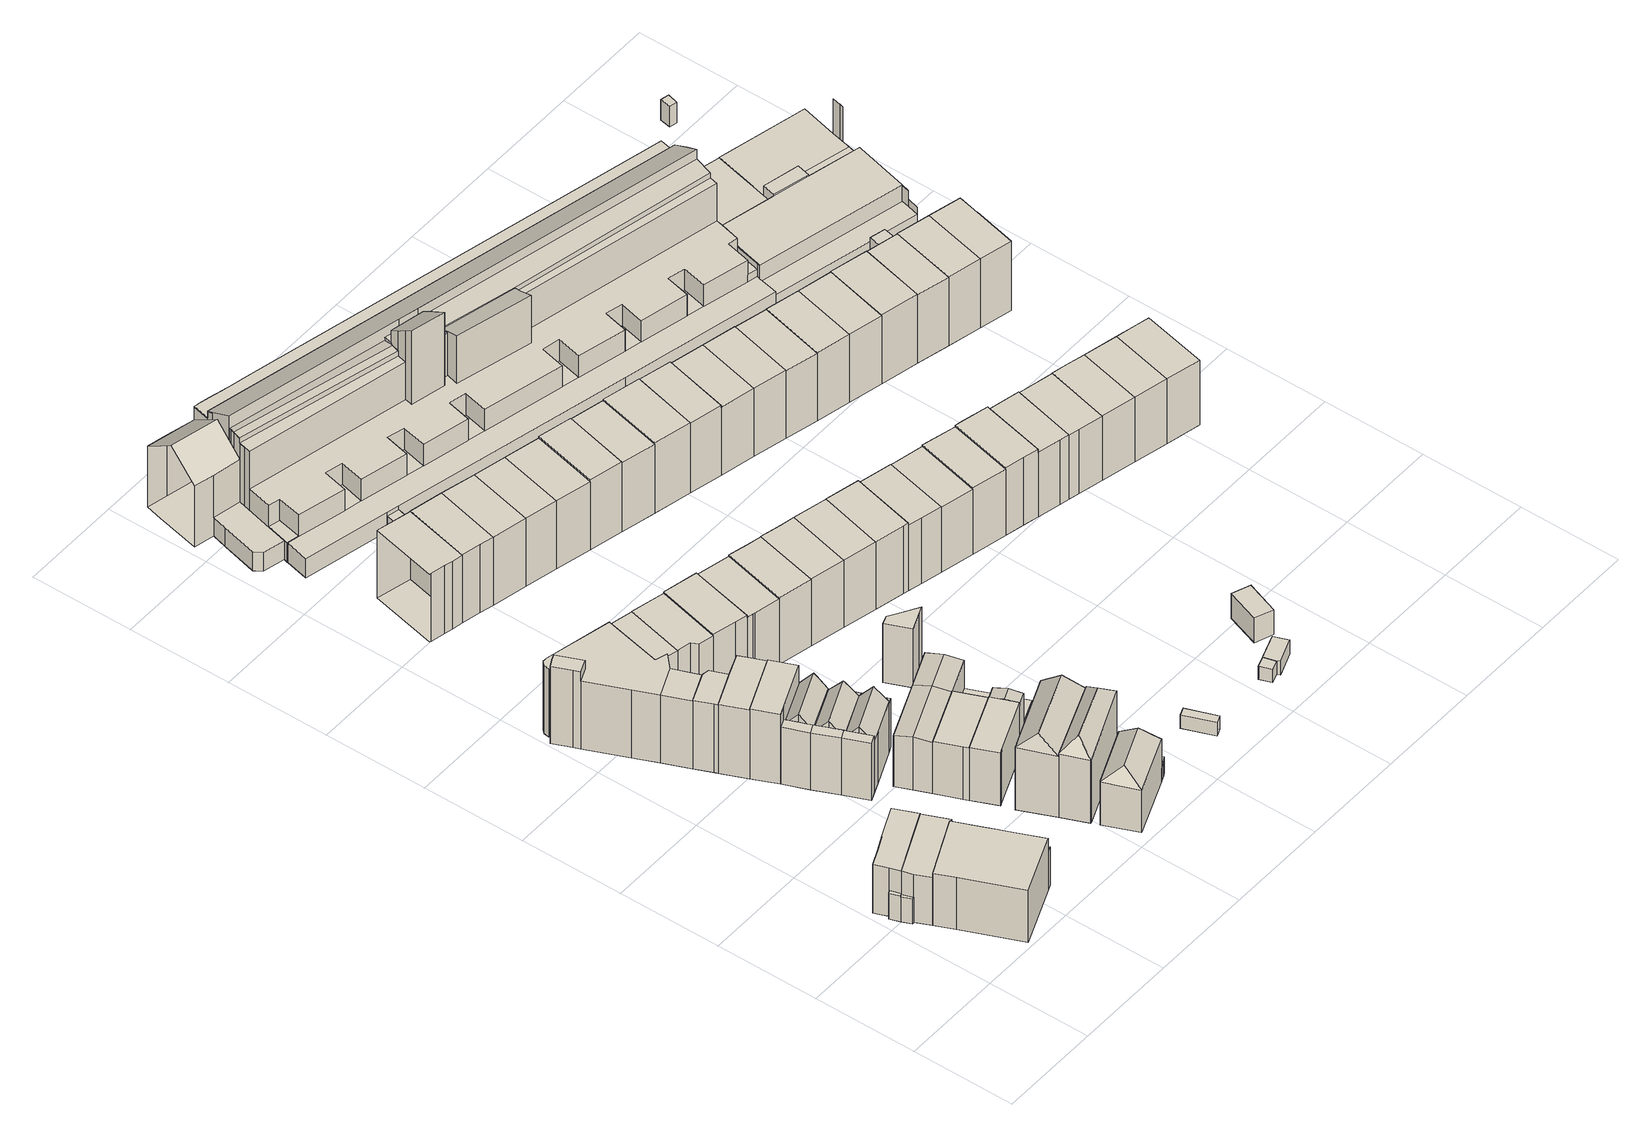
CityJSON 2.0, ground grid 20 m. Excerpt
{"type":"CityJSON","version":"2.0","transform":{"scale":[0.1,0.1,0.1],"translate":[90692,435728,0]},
"CityObjects":{
"building1":{"type":"Building","attributes":{"TerrainHeight":-1.07,"bron_tex":"UltraCAM-X 10cm juni 2008","voll_tex":"complete","bron_geo":"Lidar 15-30 punten - nov. 2008","status":"1"},"geometry":[{"type":"MultiSurface","lod":"2","boundaries":[[[0,1,2,3]],[[4,5,6,7,8,9,10,11]],[[12,13,14,15,16,17,18,19,20]],[[0,3,18,17]],[[2,1,21,22]],[[1,0,17,16]],[[4,11,20,19]],[[11,10,12,20]],[[8,7,15,14]],[[7,6,23,24]],[[6,5,3,2]],[[5,4,19,18]]]}]},
"building2":{"type":"Building","attributes":{"TerrainHeight":-0.92,"bron_tex":"UltraCAM-X 10cm juni 2008","voll_tex":"complete","bron_geo":"Lidar 15-30 punten - nov. 2008","status":"1"},"geometry":[{"type":"MultiSurface","lod":"2","boundaries":[[[22,21,25,26]],[[24,23,27,28,29]],[[16,15,30,31,32,33]],[[26,25,33,32]],[[25,21,16,33]],[[24,29,30,15]],[[29,28,31,30]],[[28,27,32,31]],[[27,23,22,26]]]}]},
"building3":{"type":"Building","attributes":{"TerrainHeight":-0.88,"bron_tex":"UltraCAM-X 10cm juni 2008","voll_tex":"complete","bron_geo":"Lidar 15-30 punten - nov. 2008","status":"1"},"geometry":[{"type":"MultiSurface","lod":"2","boundaries":[[[34,35,36,37,38]],[[39,40,41,42]],[[43,44,45,46,47,48,49,50,51]],[[31,30,52,53,54,55,56,57,58,59,60,61]],[[43,51,62,31]],[[51,50,35,34]],[[50,49,55,54]],[[49,48,56,55]],[[48,47,57,56]],[[47,46,40,39]],[[46,45,60,63]],[[45,44,61,60]],[[44,43,31,61]],[[34,38,30,62]],[[38,37,52,30]],[[37,36,53,52]],[[36,35,54,53]],[[39,42,58,57]],[[42,41,59,58]],[[41,40,63,59]]]}]},
"building4":{"type":"Building","attributes":{"TerrainHeight":0.11,"bron_tex":"UltraCAM-X 10cm juni 2008","voll_tex":"complete","bron_geo":"Lidar 15-30 punten - nov. 2008","status":"1"},"geometry":[{"type":"MultiSurface","lod":"2","boundaries":[[[64,65,66,67,68,69]],[[70,71,72,73,74,75,76,77,78,79,80,81,82,83]],[[84,85,86,87,88,89,90,91,92,93,94,95]],[[64,69,91,90]],[[69,68,80,79]],[[68,67,81,80]],[[67,66,82,81]],[[66,65,89,96]],[[65,64,90,89]],[[78,77,93,92]],[[77,76,94,93]],[[76,75,95,94]],[[75,74,84,95]],[[74,73,97,98]],[[73,72,99,97]],[[72,71,87,86]],[[70,83,100,88]],[[83,82,96,100]],[[79,78,92,91]]]}]},
"building5":{"type":"Building","attributes":{"TerrainHeight":0.07,"bron_tex":"UltraCAM-X 10cm juni 2008","voll_tex":"complete","bron_geo":"Lidar 15-30 punten - nov. 2008","status":"1"},"geometry":[{"type":"MultiSurface","lod":"2","boundaries":[[[101,71,70,102]],[[87,103,104,88]],[[71,101,103,87]],[[102,70,88,104]]]}]},
"building6":{"type":"Building","attributes":{"TerrainHeight":-0.03,"bron_tex":"UltraCAM-X 10cm juni 2008","voll_tex":"complete","bron_geo":"Lidar 15-30 punten - nov. 2008","status":"1"},"geometry":[{"type":"MultiSurface","lod":"2","boundaries":[[[105,106,107,108,109,110]],[[111,112,113,104,103]],[[110,109,101,102]],[[109,108,111,103]],[[108,107,112,111]],[[106,105,114,113]],[[105,110,104,114]]]}]},
"building7":{"type":"Building","attributes":{"TerrainHeight":-0.14,"bron_tex":"UltraCAM-X 10cm juni 2008","voll_tex":"complete","bron_geo":"Lidar 15-30 punten - nov. 2008","status":"1"},"geometry":[{"type":"MultiSurface","lod":"2","boundaries":[[[115,116,117,118,119]],[[113,112,120,121,122]],[[116,115,107,106]],[[115,119,120,112]],[[119,118,121,120]],[[117,116,113,122]]]}]},
"building8":{"type":"Building","attributes":{"TerrainHeight":-0.33,"bron_tex":"UltraCAM-X 10cm juni 2008","voll_tex":"complete","bron_geo":"Lidar 15-30 punten - nov. 2008","status":"1"},"geometry":[{"type":"MultiSurface","lod":"2","boundaries":[[[123,124,125,126,127]],[[122,121,128,129]],[[126,125,118,117]],[[125,124,128,121]],[[124,123,130,128]],[[123,127,129,130]],[[127,126,122,129]]]}]},
"building9":{"type":"Building","attributes":{"TerrainHeight":-0.52,"bron_tex":"UltraCAM-X 10cm juni 2008","voll_tex":"complete","bron_geo":"Lidar 15-30 punten - nov. 2008","status":"1"},"geometry":[{"type":"MultiSurface","lod":"2","boundaries":[[[131,132,133,134,135,136]],[[137,138,139,140,141]],[[141,142,143,137]],[[144,145,146,147]],[[129,128,148,149,150,151,152,153,154]],[[141,140,148,155]],[[140,139,132,131]],[[139,138,156,153]],[[157,137,158]],[[143,142,128,130]],[[142,141,155,128]],[[137,159,158]],[[145,144,130,129]],[[144,159,143]],[[157,147,138]],[[146,145,129,154]],[[131,136,149,148]],[[136,135,150,149]],[[135,134,151,150]],[[134,133,152,151]],[[133,132,153,152]]]}]},
"building10":{"type":"Building","attributes":{"TerrainHeight":-0.55,"bron_tex":"UltraCAM-X 10cm juni 2008","voll_tex":"complete","bron_geo":"Lidar 15-30 punten - nov. 2008","status":"1"},"geometry":[{"type":"MultiSurface","lod":"2","boundaries":[[[147,146,160,161]],[[162,163,164,165]],[[164,166,167,168,165]],[[169,170,171,172,173]],[[154,153,174,175,176,177,178,179]],[[163,162,153,156]],[[162,165,180,153]],[[164,181,182]],[[165,168,174,180]],[[168,167,170,169]],[[183,164,182]],[[147,181,163]],[[183,161,166]],[[160,146,154,179]],[[169,173,175,174]],[[173,172,176,175]],[[172,171,184,185]],[[171,170,178,177]]]}]},
"building11":{"type":"Building","attributes":{"TerrainHeight":-0.56,"bron_tex":"UltraCAM-X 10cm juni 2008","voll_tex":"complete","bron_geo":"Lidar 15-30 punten - nov. 2008","status":"1"},"geometry":[{"type":"MultiSurface","lod":"2","boundaries":[[[161,160,186,187,188]],[[167,166,189]],[[190,191,192,193,194]],[[195,196,197,198,199,200]],[[189,195,200,167]],[[179,178,201,202,203,204,205,206]],[[161,188,189,166]],[[188,207,189]],[[208,187,196]],[[187,186,206,209]],[[186,160,179,206]],[[190,194,202,201]],[[194,193,203,202]],[[193,192,204,203]],[[192,191,210,204]],[[200,199,201,211]],[[199,198,191,190]],[[198,197,205,210]],[[197,196,209,205]],[[208,195,212]],[[167,200,211,178]],[[195,207,212]]]}]},
"building12":{"type":"Building","attributes":{"TerrainHeight":0.63,"bron_tex":"UltraCAM-X 10cm juni 2008","voll_tex":"complete","bron_geo":"Lidar 15-30 punten - nov. 2008","status":"1"},"geometry":[{"type":"MultiSurface","lod":"2","boundaries":[[[213,98,97,99,214,215]],[[216,217,86,85,84]],[[98,213,218,84]],[[213,215,216,218]],[[214,99,86,217]]]}]},
"building13":{"type":"Building","attributes":{"TerrainHeight":0.55,"bron_tex":"UltraCAM-X 10cm juni 2008","voll_tex":"complete","bron_geo":"Lidar 15-30 punten - nov. 2008","status":"1"},"geometry":[{"type":"MultiSurface","lod":"2","boundaries":[[[219,220,221,222,223,224]],[[216,225,226,227,228,217]],[[219,224,215,214]],[[224,223,225,216]],[[222,221,227,226]],[[221,220,228,227]],[[220,219,217,228]]]}]},
"building14":{"type":"Building","attributes":{"TerrainHeight":-0.41,"bron_tex":"UltraCAM-X 10cm juni 2008","voll_tex":"complete","bron_geo":"Lidar 15-30 punten - nov. 2008","status":"1"},"geometry":[{"type":"MultiSurface","lod":"2","boundaries":[[[185,184,229,230]],[[176,231,232,177]],[[185,230,231,176]],[[230,229,232,231]],[[229,184,177,232]]]}]},
"building15":{"type":"Building","attributes":{"TerrainHeight":1.04,"bron_tex":"UltraCAM-X 10cm juni 2008","voll_tex":"complete","bron_geo":"Lidar 15-30 punten - nov. 2008","status":"1"},"geometry":[{"type":"MultiSurface","lod":"2","boundaries":[[[233,234,235,236,237,238,239]],[[240,241,242,243,244,245,246]],[[233,239,241,240]],[[238,237,243,242]],[[237,236,244,243]],[[236,235,245,244]]]}]},
"building16":{"type":"Building","attributes":{"TerrainHeight":-0.75,"bron_tex":"UltraCAM-X 10cm juni 2008","voll_tex":"complete","bron_geo":"Lidar 15-30 punten - nov. 2008","status":"1"},"geometry":[{"type":"MultiSurface","lod":"2","boundaries":[[[247,248,249,250,251,252]],[[248,253,254,249]],[[250,249,254]],[[247,253,248]],[[255,256,257,258,259,260]],[[247,252,258,257]],[[252,251,259,258]],[[251,250,260,259]],[[250,254,255,260]],[[253,247,257,256]]]}]},
"building17":{"type":"Building","attributes":{"TerrainHeight":-0.73,"bron_tex":"UltraCAM-X 10cm juni 2008","voll_tex":"complete","bron_geo":"Lidar 15-30 punten - nov. 2008","status":"1"},"geometry":[{"type":"MultiSurface","lod":"2","boundaries":[[[261,262,263,264,265]],[[266,267,268,269]],[[270,266,269,271,272]],[[269,268,273,274]],[[275,271,269,274]],[[276,277,278,279]],[[277,280,281,278]],[[282,283,284,285,286]],[[287,288,289,290]],[[291,292,287,290,293]],[[294,295,296,297,298,299]],[[261,265,268,267]],[[265,264,292,291]],[[263,262,300,301]],[[262,261,302,300]],[[267,266,303,302]],[[270,272,294,299]],[[272,271,304,294]],[[266,270,299,303]],[[274,273,305,306]],[[273,268,291,293]],[[271,275,295,304]],[[275,274,306,295]],[[276,279,287,292]],[[279,278,307,287]],[[277,308,309]],[[278,281,288,307]],[[281,280,310,311]],[[312,277,309]],[[282,286,264,263]],[[286,308,276]],[[312,285,280]],[[285,284,297,310]],[[284,283,298,297]],[[283,282,301,298]],[[290,289,296,313]],[[289,288,311,296]],[[293,290,313,305]]]}]},
"building18":{"type":"Building","attributes":{"TerrainHeight":-0.93,"bron_tex":"UltraCAM-X 10cm juni 2008","voll_tex":"complete","bron_geo":"Lidar 15-30 punten - nov. 2008","status":"1"},"geometry":[{"type":"MultiSurface","lod":"2","boundaries":[[[314,315,316,317,318,319]],[[320,321,322]],[[323,324,325]],[[321,325,324,322]],[[320,322,324,323,326,327]],[[328,329,330,331,332,333]],[[321,320,332,331]],[[323,325,316,315]],[[325,321,331,334]],[[320,327,333,332]],[[327,326,333]],[[326,323,335,333]],[[315,314,328,335]],[[314,319,329,328]],[[319,318,330,329]],[[318,317,336,330]],[[317,316,334,336]]]}]},
"building19":{"type":"Building","attributes":{"TerrainHeight":-0.86,"bron_tex":"UltraCAM-X 10cm juni 2008","voll_tex":"complete","bron_geo":"Lidar 15-30 punten - nov. 2008","status":"1"},"geometry":[{"type":"MultiSurface","lod":"2","boundaries":[[[337,338,339,340]],[[337,341,338]],[[341,342,343,339,338]],[[339,343,340]],[[255,344,345,346,256]],[[337,340,254,253]],[[341,337,256,346]],[[343,342,345,344]],[[342,341,346,345]],[[340,343,344,255]]]}]},
"building20":{"type":"Building","attributes":{"TerrainHeight":0.31,"bron_tex":"UltraCAM-X 10cm juni 2008","voll_tex":"complete","bron_geo":"Lidar 15-30 punten - nov. 2008","status":"1"},"geometry":[{"type":"MultiSurface","lod":"2","boundaries":[[[347,348,349,350,351]],[[225,352,353,354,226]],[[348,347,223,222]],[[347,351,352,225]],[[351,350,355,356]],[[350,349,354,353]],[[349,348,226,354]]]}]},
"building21":{"type":"Building","attributes":{"TerrainHeight":0.99,"bron_tex":"UltraCAM-X 10cm juni 2008","voll_tex":"complete","bron_geo":"Lidar 15-30 punten - nov. 2008","status":"1"},"geometry":[{"type":"MultiSurface","lod":"2","boundaries":[[[357,358,359,360,361]],[[241,362,363,364,242]],[[357,361,241,242]],[[361,360,362,241]],[[359,358,364,363]],[[358,357,242,364]]]}]},
"building22":{"type":"Building","attributes":{"TerrainHeight":0.53,"bron_tex":"UltraCAM-X 10cm juni 2008","voll_tex":"complete","bron_geo":"Lidar 15-30 punten - nov. 2008","status":"1"},"geometry":[{"type":"MultiSurface","lod":"2","boundaries":[[[365,366,367,368,369,370]],[[371,372,373,374,375,376]],[[373,377,378,379,374]],[[380,381,382,383,384,385,386,387,388,389]],[[390,391,392,393]],[[394,395,381,392]],[[396,397,398,399]],[[400,396,399,401]],[[402,403,401,404]],[[365,370,385,384]],[[370,369,386,385]],[[368,367,382,401]],[[367,366,383,382]],[[366,365,384,383]],[[371,376,380,389]],[[376,375,381,380]],[[375,374,405,381]],[[374,379,401,405]],[[379,378,369,368]],[[378,377,387,386]]]}]},
"building23":{"type":"Building","attributes":{"TerrainHeight":0.68,"bron_tex":"UltraCAM-X 10cm juni 2008","voll_tex":"complete","bron_geo":"Lidar 15-30 punten - nov. 2008","status":"1"},"geometry":[{"type":"MultiSurface","lod":"2","boundaries":[[[355,406,407,408,409,356]],[[352,410,411,412,353]],[[356,409,410,352]],[[408,407,412,411]],[[407,406,413,412]],[[406,355,353,413]]]}]},
"building24":{"type":"Building","attributes":{"TerrainHeight":1.01,"bron_tex":"UltraCAM-X 10cm juni 2008","voll_tex":"complete","bron_geo":"Lidar 15-30 punten - nov. 2008","status":"1"},"geometry":[{"type":"MultiSurface","lod":"2","boundaries":[[[360,359,414,415]],[[362,416,417,363]],[[360,415,416,362]],[[414,359,363,417]]]}]},
"building25":{"type":"Building","attributes":{"TerrainHeight":-0.66,"bron_tex":"UltraCAM-X 10cm juni 2008","voll_tex":"complete","bron_geo":"Lidar 15-30 punten - nov. 2008","status":"1"},"geometry":[{"type":"MultiSurface","lod":"2","boundaries":[[[418,419,420,421,422,423,424]],[[425,426,427,428,429,430,431]],[[418,424,425,431]],[[424,423,426,425]],[[423,422,427,426]],[[422,421,428,427]],[[421,420,429,428]],[[420,419,430,429]],[[419,418,431,430]]]}]},
"building26":{"type":"Building","attributes":{"TerrainHeight":0.39,"bron_tex":"UltraCAM-X 10cm juni 2008","voll_tex":"complete","bron_geo":"Lidar 15-30 punten - nov. 2008","status":"1"},"geometry":[{"type":"MultiSurface","lod":"2","boundaries":[[[432,433,434,435,436]],[[410,437,438,411]],[[433,432,409,408]],[[432,436,439,410]],[[436,435,437,439]],[[434,433,411,438]]]}]},
"building27":{"type":"Building","attributes":{"TerrainHeight":0.48,"bron_tex":"UltraCAM-X 10cm juni 2008","voll_tex":"complete","bron_geo":"Lidar 15-30 punten - nov. 2008","status":"1"},"geometry":[{"type":"MultiSurface","lod":"2","boundaries":[[[440,441,442,443]],[[444,445,446,447]],[[440,443,444,447]],[[442,441,446,445]],[[441,440,447,446]]]}]},
"building28":{"type":"Building","attributes":{"TerrainHeight":0.97,"bron_tex":"UltraCAM-X 10cm juni 2008","voll_tex":"complete","bron_geo":"Lidar 15-30 punten - nov. 2008","status":"1"},"geometry":[{"type":"MultiSurface","lod":"2","boundaries":[[[415,414,448,449]],[[416,450,451,417]],[[415,449,450,416]],[[448,414,417,451]]]}]},
"building29":{"type":"Building","attributes":{"TerrainHeight":-1.07,"bron_tex":"UltraCAM-X 10cm juni 2008","voll_tex":"complete","bron_geo":"Lidar 15-30 punten - nov. 2008","status":"1"},"geometry":[{"type":"MultiSurface","lod":"2","boundaries":[[[452,453,454,455]],[[456,457,458,459]],[[452,455,458,457]],[[455,454,459,458]],[[453,452,457,456]]]}]},
"building30":{"type":"Building","attributes":{"TerrainHeight":0.31,"bron_tex":"UltraCAM-X 10cm juni 2008","voll_tex":"complete","bron_geo":"Lidar 15-30 punten - nov. 2008","status":"1"},"geometry":[{"type":"MultiSurface","lod":"2","boundaries":[[[460,461,462,463,464]],[[437,465,466,438]],[[462,461,435,434]],[[461,460,467,437]],[[460,464,465,467]],[[463,462,438,466]]]}]},
"building31":{"type":"Building","attributes":{"TerrainHeight":0.96,"bron_tex":"UltraCAM-X 10cm juni 2008","voll_tex":"complete","bron_geo":"Lidar 15-30 punten - nov. 2008","status":"1"},"geometry":[{"type":"MultiSurface","lod":"2","boundaries":[[[449,448,468,469]],[[450,470,471,451]],[[449,469,470,450]],[[468,448,451,471]]]}]},
"building32":{"type":"Building","attributes":{"TerrainHeight":0.24,"bron_tex":"UltraCAM-X 10cm juni 2008","voll_tex":"complete","bron_geo":"Lidar 15-30 punten - nov. 2008","status":"1"},"geometry":[{"type":"MultiSurface","lod":"2","boundaries":[[[463,472,473,474,464]],[[465,475,476,466]],[[464,474,477,465]],[[474,473,475,477]],[[472,463,466,476]]]}]},
"building33":{"type":"Building","attributes":{"TerrainHeight":0.56,"bron_tex":"UltraCAM-X 10cm juni 2008","voll_tex":"complete","bron_geo":"Lidar 15-30 punten - nov. 2008","status":"1"},"geometry":[{"type":"MultiSurface","lod":"2","boundaries":[[[478,479,480,481]],[[470,482,483,471]],[[479,478,469,468]],[[478,481,482,470]],[[481,480,484,485]],[[480,479,471,483]]]}]},
"building34":{"type":"Building","attributes":{"TerrainHeight":0.17,"bron_tex":"UltraCAM-X 10cm juni 2008","voll_tex":"complete","bron_geo":"Lidar 15-30 punten - nov. 2008","status":"1"},"geometry":[{"type":"MultiSurface","lod":"2","boundaries":[[[486,487,488,489,490,491]],[[475,492,493,476]],[[488,487,473,472]],[[487,486,494,475]],[[486,491,492,494]],[[491,490,495,496]],[[490,489,497,493]],[[489,488,476,497]]]}]},
"building35":{"type":"Building","attributes":{"TerrainHeight":-0.87,"bron_tex":"UltraCAM-X 10cm juni 2008","voll_tex":"complete","bron_geo":"Lidar 15-30 punten - nov. 2008","status":"1"},"geometry":[{"type":"MultiSurface","lod":"2","boundaries":[[[498,499,500,501]],[[502,503,504,505]],[[498,501,505,504]],[[500,499,503,502]],[[499,498,504,503]]]}]},
"building36":{"type":"Building","attributes":{"TerrainHeight":0.77,"bron_tex":"UltraCAM-X 10cm juni 2008","voll_tex":"complete","bron_geo":"Lidar 15-30 punten - nov. 2008","status":"1"},"geometry":[{"type":"MultiSurface","lod":"2","boundaries":[[[485,484,506,507]],[[482,508,509,483]],[[485,507,508,482]],[[506,484,483,509]]]}]},
"building37":{"type":"Building","attributes":{"TerrainHeight":-0.94,"bron_tex":"UltraCAM-X 10cm juni 2008","voll_tex":"complete","bron_geo":"Lidar 15-30 punten - nov. 2008","status":"1"},"geometry":[{"type":"MultiSurface","lod":"2","boundaries":[[[510,511,512,513,514]],[[505,515,516,517,502]],[[510,514,515,505]],[[514,513,516,515]],[[513,512,517,516]],[[512,511,502,517]],[[511,510,501,500]]]}]},
"building38":{"type":"Building","attributes":{"TerrainHeight":0.64,"bron_tex":"UltraCAM-X 10cm juni 2008","voll_tex":"complete","bron_geo":"Lidar 15-30 punten - nov. 2008","status":"1"},"geometry":[{"type":"MultiSurface","lod":"2","boundaries":[[[495,518,519,520,496]],[[492,521,522,493]],[[496,520,521,492]],[[520,519,523,524]],[[519,518,525,522]],[[518,495,493,525]]]}]},
"building39":{"type":"Building","attributes":{"TerrainHeight":0.45,"bron_tex":"UltraCAM-X 10cm juni 2008","voll_tex":"complete","bron_geo":"Lidar 15-30 punten - nov. 2008","status":"1"},"geometry":[{"type":"MultiSurface","lod":"2","boundaries":[[[526,527,528,529]],[[508,530,531,509]],[[527,526,507,506]],[[526,529,530,508]],[[529,528,532,533]],[[528,527,509,531]]]}]},
"building40":{"type":"Building","attributes":{"TerrainHeight":0.74,"bron_tex":"UltraCAM-X 10cm juni 2008","voll_tex":"complete","bron_geo":"Lidar 15-30 punten - nov. 2008","status":"1"},"geometry":[{"type":"MultiSurface","lod":"2","boundaries":[[[523,534,535,524]],[[521,536,537,522]],[[524,535,536,521]],[[534,523,522,537]]]}]},
"building41":{"type":"Building","attributes":{"TerrainHeight":-0.26,"bron_tex":"UltraCAM-X 10cm juni 2008","voll_tex":"complete","bron_geo":"Lidar 15-30 punten - nov. 2008","status":"1"},"geometry":[{"type":"MultiSurface","lod":"2","boundaries":[[[538,539,540,541,542]],[[543,544,545,546,547]],[[538,542,547,546]],[[542,541,543,547]],[[541,540,544,543]],[[540,539,545,544]],[[539,538,546,545]]]}]},
"building42":{"type":"Building","attributes":{"TerrainHeight":0.56,"bron_tex":"UltraCAM-X 10cm juni 2008","voll_tex":"complete","bron_geo":"Lidar 15-30 punten - nov. 2008","status":"1"},"geometry":[{"type":"MultiSurface","lod":"2","boundaries":[[[533,532,548,549]],[[530,550,551,531]],[[533,549,550,530]],[[549,548,552,553]],[[548,532,531,551]]]}]},
"building43":{"type":"Building","attributes":{"TerrainHeight":0.36,"bron_tex":"UltraCAM-X 10cm juni 2008","voll_tex":"complete","bron_geo":"Lidar 15-30 punten - nov. 2008","status":"1"},"geometry":[{"type":"MultiSurface","lod":"2","boundaries":[[[554,555,556,557,558]],[[559,560,561,562]],[[563,564,565,566,567,568,569,570]],[[571,572,573]],[[574,575,576,577,578,579]],[[580,581,582,583,584,585]],[[586,587,588,589,590,591,592,593,594,595,596,597,598,599,600,601,602,603,604,605,606,607,608,609]],[[599,598,610,611]],[[601,600,612,613]],[[603,602,614,615]],[[605,604,616,617]],[[607,606,618,619]],[[620,621,622,623,624]],[[597,596,625,626]],[[627,628,629,630,631,632]],[[633,634,635,636]],[[637,638,639,640,641,642,643]],[[644,645,642,646]],[[647,648,649,650,651,652]],[[648,653,654,649]],[[655,656,657]],[[658,659,660,661,662,663,664,665,666,667,668,669,670,671,672,673,674,675,676,677,678,679,680,681,682,683,684,685,686,687,688,689,690,691,692,693,694,695,696,697,698]],[[699,700,701,702,703,704,705,706,707,708,709,710]],[[381,711,712,713,714,715,716,717,445,444,718,719,720,382]],[[574,579,686,685]],[[579,721,634]],[[577,576,559,562]],[[576,575,684,683]],[[575,574,685,684]],[[580,585,382,720]],[[585,584,722,382]],[[582,581,609,608]],[[581,580,720,719]],[[586,609,719,718]],[[592,591,723,724]],[[590,589,717,716]],[[589,588,445,717]],[[588,587,444,445]],[[587,586,718,444]],[[621,620,595,594]],[[627,632,393,725]],[[632,631,391,390]],[[631,630,701,700]],[[630,629,571,573]],[[726,627,725,727]],[[728,726,729,642]],[[628,728,642,641]],[[636,635,638,637]],[[635,721,578]],[[634,633,687,686]],[[692,691,730,722]],[[681,680,657,656]],[[680,679,624,623]],[[679,678,620,624]],[[678,677,596,595]],[[677,676,625,596]],[[676,675,626,625]],[[675,674,597,626]],[[674,673,598,597]],[[673,672,610,598]],[[672,671,611,610]],[[671,670,599,611]],[[670,669,600,599]],[[669,668,612,600]],[[668,667,613,612]],[[667,666,601,613]],[[666,665,602,601]],[[665,664,614,602]],[[664,663,615,614]],[[663,662,603,615]],[[662,661,604,603]],[[661,660,616,604]],[[660,659,617,616]],[[659,658,605,617]],[[658,698,606,605]],[[698,697,618,606]],[[697,696,619,618]],[[696,695,607,619]],[[695,694,608,607]],[[694,693,583,582]],[[693,692,584,583]],[[700,699,395,394]],[[699,710,731,381]],[[710,709,711,731]],[[709,708,732,711]],[[708,707,712,732]],[[707,706,733,712]],[[706,705,713,733]],[[705,704,734,713]],[[704,703,714,734]],[[703,702,715,714]],[[702,701,573,572]],[[560,559,683,682]],[[640,639,562,561]],[[639,638,578,577]],[[644,646,651,650]],[[646,729,727,735]],[[736,645,643]],[[648,647,397,396]],[[647,652,725,398]],[[652,651,735,725]],[[650,649,737,738]],[[653,648,396,400]],[[649,654,739,737]],[[654,653,557,556]],[[563,570,690,689]],[[570,569,556,555]],[[569,568,738,739]],[[568,567,645,644]],[[567,566,637,643]],[[566,565,633,636]],[[565,564,688,687]],[[564,563,689,688]],[[740,657,623,621]],[[655,740,594,592]],[[554,558,404,730]],[[558,557,403,402]],[[555,554,691,690]]]}]},
"building44":{"type":"Building","attributes":{"TerrainHeight":0.47,"bron_tex":"UltraCAM-X 10cm juni 2008","voll_tex":"complete","bron_geo":"Lidar 15-30 punten - nov. 2008","status":"1"},"geometry":[{"type":"MultiSurface","lod":"2","boundaries":[[[741,742,743,744]],[[536,745,746,537]],[[742,741,535,534]],[[741,744,745,536]],[[743,742,537,746]]]}]},
"building45":{"type":"Building","attributes":{"TerrainHeight":0.99,"bron_tex":"UltraCAM-X 10cm juni 2008","voll_tex":"complete","bron_geo":"Lidar 15-30 punten - nov. 2008","status":"1"},"geometry":[{"type":"MultiSurface","lod":"2","boundaries":[[[553,552,747,748]],[[550,749,750,551]],[[553,748,749,550]],[[747,552,551,750]]]}]},
"building46":{"type":"Building","attributes":{"TerrainHeight":0.21,"bron_tex":"UltraCAM-X 10cm juni 2008","voll_tex":"complete","bron_geo":"Lidar 15-30 punten - nov. 2008","status":"1"},"geometry":[{"type":"MultiSurface","lod":"2","boundaries":[[[751,752,753,754,755,756]],[[745,757,758,746]],[[753,752,744,743]],[[752,751,759,745]],[[751,756,757,759]],[[756,755,760,761]],[[755,754,762,758]],[[754,753,746,762]]]}]},
"building47":{"type":"Building","attributes":{"TerrainHeight":1,"bron_tex":"UltraCAM-X 10cm juni 2008","voll_tex":"complete","bron_geo":"Lidar 15-30 punten - nov. 2008","status":"1"},"geometry":[{"type":"MultiSurface","lod":"2","boundaries":[[[748,747,763,764]],[[749,765,766,750]],[[748,764,765,749]],[[764,763,767,768]],[[763,747,750,766]]]}]},
"building48":{"type":"Building","attributes":{"TerrainHeight":0.87,"bron_tex":"UltraCAM-X 10cm juni 2008","voll_tex":"complete","bron_geo":"Lidar 15-30 punten - nov. 2008","status":"1"},"geometry":[{"type":"MultiSurface","lod":"2","boundaries":[[[760,769,770,771,761]],[[757,772,773,758]],[[761,771,772,757]],[[771,770,774,775]],[[770,769,776,773]],[[769,760,758,776]]]}]},
"building49":{"type":"Building","attributes":{"TerrainHeight":1.09,"bron_tex":"UltraCAM-X 10cm juni 2008","voll_tex":"complete","bron_geo":"Lidar 15-30 punten - nov. 2008","status":"1"},"geometry":[{"type":"MultiSurface","lod":"2","boundaries":[[[768,767,777,778]],[[765,779,780,766]],[[768,778,779,765]],[[777,767,766,780]]]}]},
"building50":{"type":"Building","attributes":{"TerrainHeight":1,"bron_tex":"UltraCAM-X 10cm juni 2008","voll_tex":"complete","bron_geo":"Lidar 15-30 punten - nov. 2008","status":"1"},"geometry":[{"type":"MultiSurface","lod":"2","boundaries":[[[781,775,774,782,783,784]],[[772,785,786,773]],[[775,781,787,772]],[[781,784,785,787]],[[783,782,788,786]],[[782,774,773,788]]]}]},
"building51":{"type":"Building","attributes":{"TerrainHeight":1.01,"bron_tex":"UltraCAM-X 10cm juni 2008","voll_tex":"complete","bron_geo":"Lidar 15-30 punten - nov. 2008","status":"1"},"geometry":[{"type":"MultiSurface","lod":"2","boundaries":[[[789,790,791,792]],[[779,793,794,780]],[[790,789,778,777]],[[789,792,793,779]],[[791,790,780,794]]]}]},
"building52":{"type":"Building","attributes":{"TerrainHeight":0.82,"bron_tex":"UltraCAM-X 10cm juni 2008","voll_tex":"complete","bron_geo":"Lidar 15-30 punten - nov. 2008","status":"1"},"geometry":[{"type":"MultiSurface","lod":"2","boundaries":[[[795,796,797,798,799]],[[785,800,801,786]],[[795,799,784,783]],[[799,798,802,785]],[[798,797,800,802]],[[796,795,786,801]]]}]},
"building53":{"type":"Building","attributes":{"TerrainHeight":1,"bron_tex":"UltraCAM-X 10cm juni 2008","voll_tex":"complete","bron_geo":"Lidar 15-30 punten - nov. 2008","status":"1"},"geometry":[{"type":"MultiSurface","lod":"2","boundaries":[[[792,791,803,804]],[[793,805,806,794]],[[792,804,805,793]],[[803,791,794,806]]]}]},
"building54":{"type":"Building","attributes":{"TerrainHeight":0.89,"bron_tex":"UltraCAM-X 10cm juni 2008","voll_tex":"complete","bron_geo":"Lidar 15-30 punten - nov. 2008","status":"1"},"geometry":[{"type":"MultiSurface","lod":"2","boundaries":[[[807,808,797,796]],[[800,809,810,801]],[[797,808,809,800]],[[807,796,801,810]]]}]},
"building55":{"type":"Building","attributes":{"TerrainHeight":0.78,"bron_tex":"UltraCAM-X 10cm juni 2008","voll_tex":"complete","bron_geo":"Lidar 15-30 punten - nov. 2008","status":"1"},"geometry":[{"type":"MultiSurface","lod":"2","boundaries":[[[811,812,813,814]],[[805,815,816,806]],[[812,811,804,803]],[[811,814,815,805]],[[814,813,817,818]],[[813,812,806,816]]]}]},
"building56":{"type":"Building","attributes":{"TerrainHeight":0.83,"bron_tex":"UltraCAM-X 10cm juni 2008","voll_tex":"complete","bron_geo":"Lidar 15-30 punten - nov. 2008","status":"1"},"geometry":[{"type":"MultiSurface","lod":"2","boundaries":[[[819,808,807,820,821]],[[809,822,823,810]],[[808,819,824,809]],[[819,821,822,824]],[[820,807,810,823]]]}]},
"building57":{"type":"Building","attributes":{"TerrainHeight":0.92,"bron_tex":"UltraCAM-X 10cm juni 2008","voll_tex":"complete","bron_geo":"Lidar 15-30 punten - nov. 2008","status":"1"},"geometry":[{"type":"MultiSurface","lod":"2","boundaries":[[[818,817,825,826]],[[815,827,828,816]],[[818,826,827,815]],[[825,817,816,828]]]}]},
"building58":{"type":"Building","attributes":{"TerrainHeight":0.78,"bron_tex":"UltraCAM-X 10cm juni 2008","voll_tex":"complete","bron_geo":"Lidar 15-30 punten - nov. 2008","status":"1"},"geometry":[{"type":"MultiSurface","lod":"2","boundaries":[[[829,830,831,832]],[[827,833,834,828]],[[830,829,826,825]],[[829,832,833,827]],[[831,830,828,834]]]}]},
"building59":{"type":"Building","attributes":{"TerrainHeight":0.78,"bron_tex":"UltraCAM-X 10cm juni 2008","voll_tex":"complete","bron_geo":"Lidar 15-30 punten - nov. 2008","status":"1"},"geometry":[{"type":"MultiSurface","lod":"2","boundaries":[[[831,835,836,837,832]],[[833,838,839,834]],[[840,841,842,843]],[[832,837,838,833]],[[837,836,841,840]],[[835,831,834,839]],[[844,845,836,835]],[[845,844,846,847]]]}]},
"building60":{"type":"Building","attributes":{"TerrainHeight":0.63,"bron_tex":"UltraCAM-X 10cm juni 2008","voll_tex":"complete","bron_geo":"Lidar 15-30 punten - nov. 2008","status":"1"},"geometry":[{"type":"MultiSurface","lod":"2","boundaries":[[[848,849,850,851]],[[852,853,854,855]],[[849,848,852,855]],[[848,851,856,857]],[[851,850,854,853]],[[850,849,855,854]]]}]},
"building61":{"type":"Building","attributes":{"TerrainHeight":0.36,"bron_tex":"UltraCAM-X 10cm juni 2008","voll_tex":"complete","bron_geo":"Lidar 15-30 punten - nov. 2008","status":"1"},"geometry":[{"type":"MultiSurface","lod":"2","boundaries":[[[858,859,860]],[[861,862,863,864,865]],[[866,865,864,867,868,869]],[[870,871,866,872,873,572,571,874,875]],[[876,857,856,877,878,879,880,724,723]],[[656,655,881,882,883,884,885,886,887]],[[888,889,890,891]],[[892,893,894,895,896,853,852,716,715]],[[591,590,876,723]],[[629,628,874,571]],[[682,681,656,887]],[[878,877,896,895]],[[877,856,853,896]],[[857,876,716,852]],[[561,560,870,875]],[[641,640,875,874]],[[858,860,880,879]],[[897,898,899,900]],[[901,902,900,903]],[[864,863,904,905]],[[906,869,872]],[[869,868,892,907]],[[867,864,905,908]],[[572,873,909,715]],[[873,872,907,909]],[[887,886,871,870]],[[885,884,862,861]],[[883,882,859,910]],[[882,881,860,859]],[[881,655,724,880]],[[888,891,866,871]],[[891,890,865,866]],[[890,889,861,865]],[[889,888,886,885]],[[911,912,879,878]]]}]},
"building62":{"type":"Building","attributes":{"TerrainHeight":0.35,"bron_tex":"UltraCAM-X 10cm juni 2008","voll_tex":"complete","bron_geo":"Lidar 15-30 punten - nov. 2008","status":"1"},"geometry":[{"type":"MultiSurface","lod":"2","boundaries":[[[913,914,915,916]],[[917,918,919,920]],[[914,913,917,920]],[[913,916,918,917]],[[916,915,919,918]],[[915,914,920,919]]]}]}
},
"vertices":[
[19,221,58],[26,202,58],[31,205,58],[25,224,58],[14,250,109],[25,224,109],[31,205,109],[155,262,109],[136,306,109],[88,284,109],[75,278,109],[46,264,109],[75,278,0],[88,284,0],[136,306,0],[155,262,0],[26,202,0],[19,221,0],[25,224,0],[14,250,0],[46,264,0],[26,202,56],[31,205,56],[31,205,108],[155,262,108],
[34,183,56],[38,184,56],[38,184,108],[51,156,108],[176,214,108],[176,214,0],[51,156,0],[38,184,0],[34,183,0],
[164,209,92],[186,157,92],[197,161,92],[198,162,92],[176,214,92],[208,107,86],[229,58,86],[241,63,86],[220,112,86],[51,156,117],[67,119,117],[114,9,117],[229,58,117],[208,107,117],[197,132,117],[196,135,117],[186,157,117],[164,209,117],[198,162,0],[197,161,0],[186,157,0],[196,135,0],[197,132,0],[208,107,0],[220,112,0],[241,63,0],[114,9,0],[67,119,0],[164,209,0],[229,58,0],
[7,903,173],[22,868,173],[27,856,173],[53,867,173],[32,915,173],[20,910,173],[80,735,153],[138,760,153],[162,784,153],[139,791,153],[163,903,153],[36,932,153],[26,932,153],[19,924,153],[17,914,153],[20,910,153],[32,915,153],[53,867,153],[27,856,153],[61,778,153],[163,903,0],[139,791,0],[162,784,0],[138,760,0],[80,735,0],[22,868,0],[7,903,0],[20,910,0],[17,914,0],[19,924,0],[26,932,0],[36,932,0],[27,856,0],[139,791,147],[163,903,147],[162,784,147],[61,778,0],
[158,709,153],[101,685,153],[158,709,0],[101,685,0],
[116,652,154],[118,646,154],[185,675,154],[172,707,154],[158,709,154],[101,685,154],[172,707,0],[185,675,0],[118,646,0],[116,652,0],
[185,675,155],[118,646,155],[139,598,155],[247,645,155],[226,692,155],[226,692,0],[247,645,0],[139,598,0],
[177,558,157],[268,597,157],[247,645,157],[139,598,157],[160,551,157],[268,597,0],[160,551,0],[177,558,0],
[280,571,102],[287,552,102],[298,556,102],[299,556,102],[292,575,102],[291,575,102],[187,535,145],[196,513,117],[287,552,116],[280,571,140],[278,575,145],[268,597,117],[177,558,117],[177,558,128],[160,551,128],[179,505,128],[196,513,128],[280,571,0],[291,575,0],[292,575,0],[299,556,0],[298,556,0],[287,552,0],[179,505,0],[278,575,0],[196,513,0],[192,522,128],[187,535,128],[181,549,128],
[200,458,128],[217,466,128],[287,552,114],[196,513,114],[207,489,141],[296,528,141],[217,466,114],[306,504,114],[297,526,139],[297,526,109],[306,504,109],[318,509,109],[313,520,109],[309,531,109],[297,526,0],[309,531,0],[313,520,0],[318,509,0],[306,504,0],[200,458,0],[296,528,0],[202,500,128],[207,489,128],[211,478,128],[318,509,66],[313,520,66],
[220,411,128],[237,419,128],[217,465,128],[217,465,114],[316,479,109],[326,458,109],[337,463,109],[337,464,109],[328,483,109],[227,442,142],[237,419,114],[259,428,114],[326,458,114],[316,479,139],[316,481,142],[316,479,0],[328,483,0],[337,464,0],[337,463,0],[259,428,0],[220,411,0],[222,453,128],[232,431,128],[237,419,0],[326,458,0],[316,481,0],[227,442,128],
[178,900,147],[183,779,147],[209,893,147],[209,893,0],[183,779,0],[178,900,0],
[183,779,148],[209,773,148],[216,760,148],[245,754,148],[274,878,148],[209,893,148],[274,878,0],[245,754,0],[216,760,0],[209,773,0],
[346,521,66],[341,531,66],[341,531,0],[346,521,0],
[103,1331,152],[74,1201,152],[77,1200,152],[105,1194,152],[121,1190,152],[141,1186,152],[170,1315,152],[103,1331,0],[170,1315,0],[141,1186,0],[121,1190,0],[105,1194,0],[77,1200,0],[74,1201,0],
[345,215,140],[369,187,169],[500,240,169],[496,280,136],[355,220,138],[355,219,140],[374,149,137],[526,210,137],[526,210,0],[374,149,0],[345,215,0],[355,219,0],[355,220,0],[496,280,0],
[293,343,117],[313,296,117],[317,287,117],[429,334,117],[405,390,117],[280,373,120],[293,343,115],[405,390,115],[392,421,120],[267,404,115],[379,451,115],[269,404,115],[475,420,115],[462,451,120],[450,481,115],[429,334,116],[439,310,121],[462,320,121],[452,344,116],[449,286,116],[472,296,116],[317,287,119],[338,239,119],[345,242,119],[449,286,119],[429,334,119],[452,344,52],[472,296,52],[520,316,52],[499,364,52],[405,390,52],[429,334,52],[475,420,52],[269,404,0],[450,481,0],[520,316,0],[345,242,0],[338,239,0],[267,404,0],[313,296,0],[317,287,0],[293,343,0],[280,373,0],[379,451,0],[475,420,0],[462,451,0],[462,320,52],[433,323,119],[439,310,119],[449,286,0],[472,296,0],[444,298,119],[499,364,0],
[534,143,36],[514,134,36],[542,68,36],[546,70,36],[554,74,36],[560,77,36],[401,85,96],[428,21,95],[436,63,120],[514,134,95],[519,98,120],[542,68,95],[404,87,95],[404,87,96],[534,143,0],[560,77,0],[554,74,0],[428,21,0],[401,85,0],[404,87,0],[542,68,0],[514,134,0],[546,70,0],
[374,149,142],[408,134,168],[513,177,168],[526,210,142],[395,99,141],[398,100,141],[546,163,144],[546,163,0],[398,100,0],[395,99,0],
[274,878,151],[245,754,151],[290,743,151],[313,738,151],[341,863,151],[341,863,0],[313,738,0],[290,743,0],[313,738,147],[341,863,147],
[141,1186,153],[178,1178,153],[204,1172,153],[234,1301,153],[170,1315,153],[234,1301,0],[204,1172,0],[178,1178,0],
[30,1528,42],[40,1514,42],[82,1504,42],[109,1616,42],[55,1627,42],[47,1598,42],[43,1753,137],[35,1720,163],[30,1695,183],[123,1673,183],[138,1732,136],[82,1744,137],[16,1636,137],[55,1627,137],[109,1616,138],[82,1744,0],[138,1732,0],[82,1504,0],[40,1514,0],[30,1528,0],[47,1598,0],[55,1627,0],[16,1636,0],[35,1720,0],[43,1753,0],[126,1685,187],[130,1698,180],[130,1698,0],[126,1685,0],[130,1698,164],[138,1732,164],[113,1631,186],[115,1638,185],[115,1638,0],[113,1631,0],[109,1616,184],[109,1616,0],[107,1605,173],[109,1616,173],[107,1605,0],[123,1673,0],
[325,735,147],[329,734,147],[378,723,147],[407,848,147],[407,848,0],[378,723,0],[329,734,0],[325,735,0],
[271,1157,153],[300,1285,153],[300,1285,0],[271,1157,0],
[448,565,132],[468,519,132],[502,533,132],[517,539,132],[479,562,132],[465,571,132],[464,571,132],[464,571,0],[465,571,0],[479,562,0],[517,539,0],[502,533,0],[468,519,0],[448,565,0],
[407,848,150],[378,723,150],[444,708,150],[472,833,150],[443,839,150],[472,833,0],[444,708,0],[443,839,0],
[227,1371,35],[248,1366,35],[258,1407,35],[235,1412,35],[235,1412,0],[258,1407,0],[248,1366,0],[227,1371,0],
[333,1143,153],[362,1271,153],[362,1271,0],[333,1143,0],
[658,120,30],[680,62,30],[695,68,30],[673,126,30],[680,62,0],[658,120,0],[673,126,0],[695,68,0],
[513,823,151],[472,833,151],[444,708,151],[510,693,151],[539,818,151],[539,818,0],[510,693,0],[513,823,0],
[402,1127,153],[431,1255,153],[431,1255,0],[402,1127,0],
[575,678,151],[605,802,151],[604,803,151],[605,802,0],[575,678,0],[604,803,0],
[431,1255,157],[402,1127,157],[466,1112,157],[496,1240,157],[496,1240,0],[466,1112,0],[466,1112,155],[496,1240,155],
[606,802,152],[605,802,152],[575,678,152],[632,665,152],[641,663,152],[670,787,152],[670,787,0],[641,663,0],[606,802,0],[641,663,147],[670,787,147],[632,665,0],
[825,90,30],[833,67,30],[852,73,30],[845,97,30],[852,73,0],[833,67,0],[825,90,0],[845,97,0],
[533,1097,155],[562,1225,155],[562,1225,0],[533,1097,0],
[845,97,31],[852,73,31],[855,68,31],[903,86,31],[892,114,31],[892,114,0],[903,86,0],[855,68,0],
[668,656,147],[708,647,147],[736,772,147],[736,772,0],[708,647,0],[708,647,146],[736,772,146],[668,656,0],
[562,1225,158],[533,1097,158],[605,1080,158],[635,1208,158],[635,1208,0],[605,1080,0],[605,1080,157],[635,1208,157],
[772,632,146],[801,758,146],[801,758,0],[772,632,0],
[888,147,56],[922,134,56],[944,197,56],[945,198,56],[910,211,56],[945,198,0],[944,197,0],[922,134,0],[888,147,0],[910,211,0],
[668,1066,157],[698,1193,157],[698,1193,0],[668,1066,0],[668,1066,153],[698,1193,153],
[103,1591,175],[421,1519,175],[425,1537,175],[109,1616,175],[107,1605,175],[655,1466,175],[1057,1376,175],[1061,1392,175],[659,1479,175],[418,1504,256],[485,1489,256],[488,1504,245],[492,1520,234],[496,1541,219],[429,1555,219],[425,1537,232],[421,1519,245],[1074,1451,54],[1088,1513,54],[1081,1480,54],[501,1476,198],[649,1439,198],[655,1466,188],[659,1479,183],[511,1515,183],[507,1500,189],[79,1496,44],[80,1496,44],[103,1491,44],[113,1538,44],[91,1543,44],[82,1504,44],[69,1450,43],[235,1412,43],[258,1407,43],[719,1300,43],[1024,1230,43],[1026,1239,43],[1032,1269,43],[1033,1272,43],[1034,1276,43],[1015,1280,43],[926,1301,43],[892,1309,43],[799,1330,43],[766,1338,43],[672,1360,43],[638,1367,43],[481,1404,43],[447,1411,43],[356,1432,43],[322,1440,43],[230,1462,43],[196,1469,43],[103,1491,43],[80,1496,43],[810,1378,43],[777,1386,43],[683,1408,43],[649,1415,43],[492,1451,43],[458,1459,43],[367,1480,43],[333,1488,43],[241,1509,44],[207,1517,44],[1015,1280,59],[1034,1276,59],[1041,1307,59],[1045,1325,59],[1026,1329,59],[937,1349,43],[903,1357,43],[116,1643,214],[1068,1425,214],[1074,1451,199],[1081,1480,182],[130,1698,182],[126,1685,189],[488,1504,186],[507,1500,186],[511,1515,186],[492,1520,186],[492,1520,185],[511,1515,185],[659,1479,185],[1061,1392,186],[1068,1425,192],[499,1555,192],[496,1541,189],[429,1555,192],[496,1541,192],[432,1571,192],[115,1638,187],[113,1631,188],[428,1552,188],[429,1555,188],[432,1571,185],[116,1643,186],[109,1616,186],[425,1537,186],[1032,1269,73],[1054,1362,74],[1045,1325,73],[322,1440,91],[333,1488,91],[367,1480,91],[356,1432,91],[447,1411,91],[458,1459,91],[492,1451,91],[481,1404,91],[638,1367,91],[649,1415,91],[683,1408,91],[672,1360,91],[766,1338,91],[777,1386,91],[810,1378,91],[799,1330,91],[892,1309,91],[903,1357,91],[937,1349,91],[926,1301,91],[1015,1280,91],[1026,1329,91],[1045,1325,91],[1054,1362,91],[1057,1376,91],[655,1466,91],[649,1439,91],[501,1476,91],[507,1500,91],[488,1504,91],[485,1489,91],[418,1504,91],[421,1519,91],[103,1591,91],[91,1543,91],[113,1538,91],[103,1491,91],[196,1469,91],[207,1517,91],[241,1509,91],[230,1462,91],[138,1732,166],[130,1698,166],[1081,1480,166],[1088,1513,166],[260,1704,166],[233,1710,166],[210,1715,166],[202,1717,166],[197,1718,166],[169,1725,166],[148,1730,166],[145,1730,166],[148,1730,0],[197,1718,0],[210,1715,0],[260,1704,0],[1088,1513,0],[1024,1230,0],[719,1300,0],[69,1450,0],[80,1496,0],[79,1496,0],[509,1508,186],[91,1543,0],[1026,1239,36],[1032,1269,36],[116,1643,0],[461,1564,214],[461,1564,0],[499,1555,214],[461,1564,192],[103,1591,0],[145,1730,0],[169,1725,0],[202,1717,0],[233,1710,0],[432,1571,0],[499,1554,192],[428,1552,0],[429,1555,0],[425,1537,0],[1034,1276,73],
[801,758,149],[772,632,149],[839,617,149],[867,742,149],[867,742,0],[839,617,0],
[735,1051,153],[764,1178,153],[764,1178,0],[735,1051,0],
[877,740,152],[867,742,152],[839,617,152],[876,609,152],[905,602,152],[933,727,152],[933,727,0],[905,602,0],[877,740,0],[905,602,145],[933,727,145],[876,609,0],
[800,1036,153],[830,1163,153],[830,1163,0],[800,1036,0],[800,1036,152],[830,1163,152],
[950,592,145],[968,588,145],[997,713,145],[997,713,0],[968,588,0],[968,588,144],[997,713,144],[950,592,0],
[863,1021,152],[893,1148,152],[893,1148,0],[863,1021,0],
[998,712,144],[989,583,144],[1036,572,144],[1065,697,144],[1065,697,0],[1036,572,0],[998,712,0],[989,583,0],
[893,1148,153],[863,1021,153],[929,1006,153],[958,1133,153],[958,1133,0],[929,1006,0],
[1036,572,145],[1102,557,145],[1130,682,145],[1094,691,145],[1065,697,145],[1130,682,0],[1102,557,0],[1094,691,0],
[995,991,153],[1025,1118,153],[1025,1118,0],[995,991,0],
[1167,542,145],[1195,667,145],[1195,667,0],[1167,542,0],
[1025,1118,155],[995,991,155],[1068,975,155],[1097,1101,155],[1097,1101,0],[1068,975,0],[1068,975,154],[1097,1101,154],
[1237,658,145],[1234,527,145],[1262,652,145],[1262,652,0],[1234,527,0],[1237,658,0],
[1131,960,154],[1160,1087,154],[1160,1087,0],[1131,960,0],
[1160,1087,155],[1131,960,155],[1195,945,155],[1224,1072,155],[1224,1072,0],[1195,945,0],
[1258,930,155],[1278,1015,155],[1287,1057,155],[1287,1057,0],[1258,930,0],[1287,1057,120],[1278,1015,120],[1278,1015,116],[1287,1057,116],[1258,930,156],[1278,1015,156],[1258,930,152],[1278,1015,152],
[1216,1186,44],[1208,1152,44],[1239,1144,44],[1246,1179,44],[1216,1186,0],[1246,1179,0],[1239,1144,0],[1208,1152,0],[1246,1179,36],[1216,1186,36],
[1318,1187,72],[1322,1203,72],[1321,1202,72],[1244,1333,55],[1347,1309,55],[1351,1327,55],[1353,1335,55],[1250,1359,55],[1179,1375,55],[1362,1375,55],[1379,1446,55],[1205,1486,55],[1057,1376,55],[1173,1349,55],[1205,1486,54],[1101,1510,54],[1068,1425,55],[1061,1392,55],[1024,1230,36],[1247,1179,36],[1312,1164,36],[1318,1187,36],[1321,1202,36],[1321,1202,73],[1322,1203,73],[1346,1305,74],[1347,1309,74],[1244,1333,74],[1173,1349,74],[1057,1376,74],[1173,1349,77],[1244,1333,77],[1250,1359,77],[1179,1375,77],[1379,1446,0],[1346,1305,0],[1322,1203,0],[1312,1164,0],[1247,1179,0],[1358,1358,133],[1362,1374,133],[1362,1374,0],[1358,1358,0],[1356,1350,134],[1358,1358,134],[1356,1350,0],[1351,1327,0],[1353,1335,0],[1185,1401,55],[1205,1486,0],[1362,1375,0],[1101,1510,0],[1346,1305,72],[1312,1164,52],[1318,1187,52],
[1261,1648,46],[1257,1627,46],[1272,1624,46],[1277,1645,46],[1261,1648,0],[1277,1645,0],[1272,1624,0],[1257,1627,0]
]}
